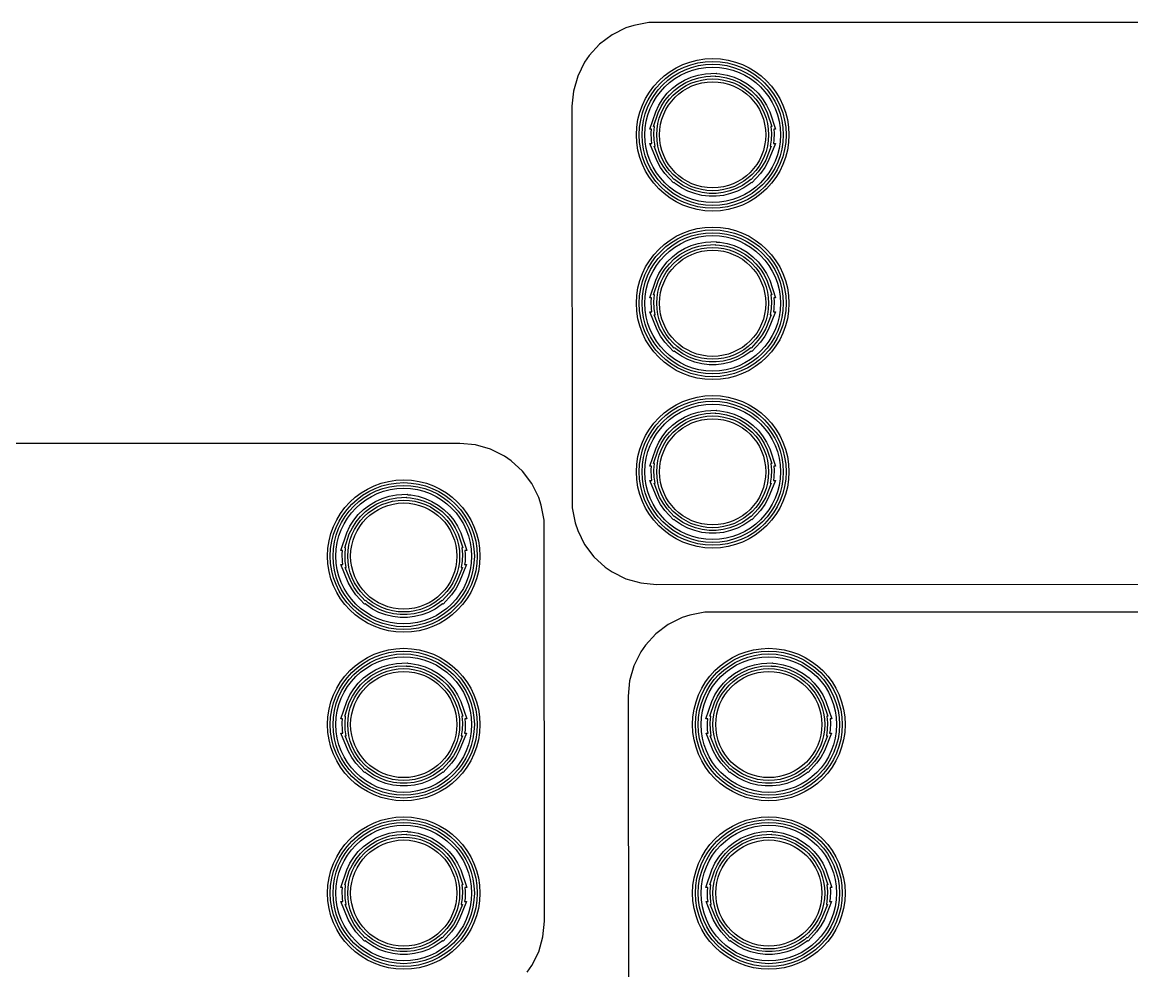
# Model space of a CAD drawing. Header units: millimetres. Extents: x -214 to 214, y -114 to 114.
# Drawn here: x 83.99 to 123.5, y 73.73 to 107.51 of the extents above; entities that cross this region are included whole.
import ezdxf

# ---------------------------------------------------------------- set-up
doc = ezdxf.new("R2010")
doc.units = ezdxf.units.MM
doc.layers.add('1', color=7, linetype='CONTINUOUS')

msp = doc.modelspace()

# ---------------------------------------------------------------- linework, layer by layer
at = {"layer": '1', "color": 0}
for p, q in [((106.295, 107.497), (105.76, 107.398)), ((166.573, 107.51), (106.295, 107.497)), ((105.486, 107.306), (104.988, 107.059)), ((105.76, 107.398), (105.486, 107.306)), ((104.545, 106.725), (104.176, 106.322)), ((104.988, 107.059), (104.545, 106.725)), ((104.176, 106.322), (104.014, 106.084)), ((104.014, 106.084), (103.766, 105.587)), ((103.766, 105.587), (103.614, 105.053)), ((103.614, 105.053), (103.563, 104.514)), ((103.563, 104.514), (103.562, 104.513)), ((103.562, 104.513), (103.575, 90.222)), ((99.573, 92.51), (39.295, 92.497)), ((100.126, 92.458), (99.573, 92.51)), ((100.66, 92.306), (100.126, 92.458)), ((101.157, 92.058), (100.66, 92.306)), ((101.395, 91.896), (101.157, 92.058)), ((101.798, 91.527), (101.395, 91.896)), ((102.132, 91.084), (101.798, 91.527)), ((102.379, 90.586), (102.132, 91.084)), ((102.471, 90.312), (102.379, 90.586)), ((102.57, 89.777), (102.471, 90.312)), ((103.575, 90.222), (103.674, 89.687)), ((102.582, 75.499), (102.57, 89.777)), ((103.674, 89.687), (103.766, 89.413)), ((103.766, 89.413), (104.013, 88.915)), ((104.013, 88.915), (104.347, 88.472)), ((104.347, 88.472), (104.75, 88.103)), ((104.75, 88.103), (104.988, 87.941)), ((104.988, 87.941), (105.485, 87.693)), ((105.485, 87.693), (106.019, 87.541)), ((106.019, 87.541), (106.571, 87.49)), ((106.571, 87.49), (166.85, 87.502)), ((107.486, 86.306), (106.988, 86.059)), ((107.76, 86.398), (107.486, 86.306)), ((108.295, 86.497), (107.76, 86.398)), ((168.573, 86.51), (108.295, 86.497)), ((106.988, 86.059), (106.545, 85.725)), ((106.545, 85.725), (106.176, 85.322)), ((106.014, 85.084), (105.766, 84.587)), ((106.176, 85.322), (106.014, 85.084)), ((105.766, 84.587), (105.614, 84.053)), ((105.614, 84.053), (105.563, 83.514)), ((105.563, 83.514), (105.562, 83.513)), ((105.562, 83.513), (105.575, 69.222)), ((102.531, 74.946), (102.582, 75.499)), ((102.379, 74.412), (102.531, 74.946)), ((102.131, 73.915), (102.379, 74.412)), ((101.969, 73.677), (102.131, 73.915))]:
    msp.add_line(p, q, dxfattribs=at)
at = {"layer": '1', "color": 1}
for p, q in [((107.572, 105.448), (107.81, 105.553)), ((107.81, 105.553), (108.059, 105.628)), ((107.844, 105.459), (108.082, 105.531)), ((108.059, 105.628), (108.314, 105.674)), ((108.082, 105.531), (108.326, 105.575)), ((108.314, 105.674), (108.696, 105.698)), ((108.326, 105.575), (108.657, 105.595)), ((108.657, 105.595), (108.667, 105.584)), ((108.667, 105.584), (108.819, 105.575)), ((108.696, 105.698), (108.713, 105.681)), ((108.713, 105.681), (108.831, 105.674)), ((108.819, 105.575), (109.063, 105.531)), ((108.831, 105.674), (109.086, 105.628)), ((109.063, 105.531), (109.301, 105.459)), ((109.086, 105.628), (109.335, 105.553)), ((109.335, 105.553), (109.573, 105.448)), ((106.956, 104.978), (107.142, 105.159)), ((107.142, 105.159), (107.348, 105.315)), ((107.207, 105.083), (107.404, 105.232)), ((107.348, 105.315), (107.572, 105.448)), ((107.404, 105.232), (107.618, 105.359)), ((107.618, 105.359), (107.844, 105.459)), ((109.301, 105.459), (109.527, 105.359)), ((109.527, 105.359), (109.741, 105.232)), ((109.573, 105.448), (109.797, 105.315)), ((109.741, 105.232), (109.938, 105.083)), ((109.797, 105.315), (110.003, 105.159)), ((110.003, 105.159), (110.189, 104.978)), ((106.655, 104.558), (106.793, 104.776)), ((106.743, 104.51), (106.874, 104.718)), ((106.793, 104.776), (106.956, 104.978)), ((106.874, 104.718), (107.03, 104.91)), ((107.03, 104.91), (107.207, 105.083)), ((109.938, 105.083), (110.115, 104.91)), ((110.115, 104.91), (110.271, 104.718)), ((110.189, 104.978), (110.352, 104.776)), ((110.271, 104.718), (110.402, 104.51)), ((110.352, 104.776), (110.49, 104.558)), ((106.33, 103.698), (106.543, 104.323)), ((106.543, 104.323), (106.655, 104.558)), ((106.635, 104.286), (106.743, 104.51)), ((110.402, 104.51), (110.51, 104.286)), ((110.49, 104.558), (110.602, 104.323)), ((110.602, 104.323), (110.815, 103.698)), ((106.47, 103.798), (106.635, 104.286)), ((110.51, 104.286), (110.675, 103.798)), ((106.395, 103.698), (106.33, 103.698)), ((106.383, 103.565), (106.395, 103.698)), ((106.391, 103.305), (106.383, 103.565)), ((106.504, 103.798), (106.47, 103.798)), ((106.483, 103.562), (106.504, 103.798)), ((106.49, 103.314), (106.483, 103.562)), ((110.675, 103.798), (110.641, 103.798)), ((110.641, 103.798), (110.662, 103.561)), ((110.662, 103.561), (110.655, 103.313)), ((110.815, 103.698), (110.75, 103.698)), ((110.75, 103.698), (110.762, 103.564)), ((110.762, 103.564), (110.754, 103.304)), ((106.595, 102.558), (106.337, 103.194)), ((106.337, 103.194), (106.407, 103.194)), ((106.407, 103.194), (106.391, 103.305)), ((106.523, 103.094), (106.49, 103.314)), ((110.808, 103.194), (110.55, 102.558)), ((110.655, 103.313), (110.622, 103.094)), ((110.754, 103.304), (110.738, 103.194)), ((110.738, 103.194), (110.808, 103.194)), ((106.685, 102.601), (106.485, 103.094)), ((106.485, 103.094), (106.523, 103.094)), ((110.66, 103.094), (110.46, 102.601)), ((110.622, 103.094), (110.66, 103.094)), ((106.72, 102.331), (106.595, 102.558)), ((106.804, 102.384), (106.685, 102.601)), ((106.87, 102.12), (106.72, 102.331)), ((106.948, 102.183), (106.804, 102.384)), ((110.339, 102.383), (110.196, 102.182)), ((110.424, 102.33), (110.274, 102.119)), ((110.46, 102.601), (110.339, 102.383)), ((110.55, 102.558), (110.424, 102.33)), ((107.173, 101.789), (106.87, 102.12)), ((107.201, 101.907), (106.948, 102.183)), ((110.196, 102.182), (109.944, 101.907)), ((110.274, 102.119), (109.972, 101.789)), ((107.198, 101.799), (107.173, 101.789)), ((107.245, 101.758), (107.198, 101.799)), ((107.218, 101.914), (107.201, 101.907)), ((107.306, 101.838), (107.218, 101.914)), ((107.458, 101.614), (107.245, 101.758)), ((107.509, 101.7), (107.306, 101.838)), ((107.691, 101.495), (107.458, 101.614)), ((107.731, 101.587), (107.509, 101.7)), ((107.961, 101.501), (107.731, 101.587)), ((109.414, 101.587), (109.184, 101.501)), ((109.636, 101.7), (109.414, 101.587)), ((109.687, 101.614), (109.454, 101.495)), ((109.839, 101.838), (109.636, 101.7)), ((109.9, 101.758), (109.687, 101.614)), ((109.927, 101.914), (109.839, 101.838)), ((109.947, 101.799), (109.9, 101.758)), ((109.944, 101.907), (109.927, 101.914)), ((109.972, 101.789), (109.947, 101.799)), ((107.932, 101.405), (107.691, 101.495)), ((108.185, 101.343), (107.932, 101.405)), ((108.203, 101.442), (107.961, 101.501)), ((108.444, 101.313), (108.185, 101.343)), ((108.449, 101.413), (108.203, 101.442)), ((108.701, 101.313), (108.444, 101.313)), ((108.696, 101.413), (108.449, 101.413)), ((108.942, 101.442), (108.696, 101.413)), ((108.96, 101.343), (108.701, 101.313)), ((109.184, 101.501), (108.942, 101.442)), ((109.213, 101.405), (108.96, 101.343)), ((109.454, 101.495), (109.213, 101.405)), ((107.81, 99.553), (108.059, 99.628)), ((108.059, 99.628), (108.314, 99.674)), ((108.082, 99.531), (108.326, 99.575)), ((108.314, 99.674), (108.696, 99.698)), ((108.326, 99.575), (108.657, 99.595)), ((108.657, 99.595), (108.667, 99.584)), ((108.667, 99.584), (108.819, 99.575)), ((108.696, 99.698), (108.713, 99.681)), ((108.713, 99.681), (108.831, 99.674)), ((108.819, 99.575), (109.063, 99.531)), ((108.831, 99.674), (109.086, 99.628)), ((109.086, 99.628), (109.335, 99.553)), ((107.142, 99.159), (107.348, 99.315)), ((107.207, 99.083), (107.404, 99.232)), ((107.348, 99.315), (107.572, 99.448)), ((107.404, 99.232), (107.618, 99.359)), ((107.572, 99.448), (107.81, 99.553)), ((107.618, 99.359), (107.844, 99.459)), ((107.844, 99.459), (108.082, 99.531)), ((109.063, 99.531), (109.301, 99.459)), ((109.301, 99.459), (109.527, 99.359)), ((109.335, 99.553), (109.573, 99.448)), ((109.527, 99.359), (109.741, 99.232)), ((109.573, 99.448), (109.797, 99.315)), ((109.741, 99.232), (109.938, 99.083)), ((109.797, 99.315), (110.003, 99.159)), ((106.655, 98.558), (106.793, 98.776)), ((106.793, 98.776), (106.956, 98.978)), ((106.874, 98.718), (107.03, 98.91)), ((106.956, 98.978), (107.142, 99.159)), ((107.03, 98.91), (107.207, 99.083)), ((109.938, 99.083), (110.115, 98.91)), ((110.003, 99.159), (110.189, 98.978)), ((110.115, 98.91), (110.271, 98.718)), ((110.189, 98.978), (110.352, 98.776)), ((110.352, 98.776), (110.49, 98.558)), ((106.543, 98.323), (106.655, 98.558)), ((106.635, 98.286), (106.743, 98.51)), ((106.743, 98.51), (106.874, 98.718)), ((110.271, 98.718), (110.402, 98.51)), ((110.402, 98.51), (110.51, 98.286)), ((110.49, 98.558), (110.602, 98.323)), ((106.33, 97.698), (106.543, 98.323)), ((106.47, 97.798), (106.635, 98.286)), ((110.51, 98.286), (110.675, 97.798)), ((110.602, 98.323), (110.815, 97.698)), ((106.395, 97.698), (106.33, 97.698)), ((106.383, 97.565), (106.395, 97.698)), ((106.504, 97.798), (106.47, 97.798)), ((106.483, 97.562), (106.504, 97.798)), ((110.675, 97.798), (110.641, 97.798)), ((110.641, 97.798), (110.662, 97.561)), ((110.815, 97.698), (110.75, 97.698)), ((110.75, 97.698), (110.762, 97.564)), ((106.595, 96.558), (106.337, 97.194)), ((106.337, 97.194), (106.407, 97.194)), ((106.391, 97.305), (106.383, 97.565)), ((106.407, 97.194), (106.391, 97.305)), ((106.49, 97.314), (106.483, 97.562)), ((106.523, 97.094), (106.49, 97.314)), ((110.808, 97.194), (110.55, 96.558)), ((110.655, 97.313), (110.622, 97.094)), ((110.662, 97.561), (110.655, 97.313)), ((110.754, 97.304), (110.738, 97.194)), ((110.738, 97.194), (110.808, 97.194)), ((110.762, 97.564), (110.754, 97.304)), ((106.685, 96.601), (106.485, 97.094)), ((106.485, 97.094), (106.523, 97.094)), ((110.66, 97.094), (110.46, 96.601)), ((110.622, 97.094), (110.66, 97.094)), ((106.72, 96.331), (106.595, 96.558)), ((106.804, 96.384), (106.685, 96.601)), ((110.46, 96.601), (110.339, 96.383)), ((110.55, 96.558), (110.424, 96.33)), ((106.87, 96.12), (106.72, 96.331)), ((106.948, 96.183), (106.804, 96.384)), ((107.173, 95.789), (106.87, 96.12)), ((107.201, 95.907), (106.948, 96.183)), ((110.196, 96.182), (109.944, 95.907)), ((110.274, 96.119), (109.972, 95.789)), ((110.339, 96.383), (110.196, 96.182)), ((110.424, 96.33), (110.274, 96.119)), ((107.198, 95.799), (107.173, 95.789)), ((107.245, 95.758), (107.198, 95.799)), ((107.218, 95.914), (107.201, 95.907)), ((107.306, 95.838), (107.218, 95.914)), ((107.458, 95.614), (107.245, 95.758)), ((107.509, 95.7), (107.306, 95.838)), ((107.691, 95.495), (107.458, 95.614)), ((107.731, 95.587), (107.509, 95.7)), ((109.636, 95.7), (109.414, 95.587)), ((109.687, 95.614), (109.454, 95.495)), ((109.839, 95.838), (109.636, 95.7)), ((109.9, 95.758), (109.687, 95.614)), ((109.927, 95.914), (109.839, 95.838)), ((109.947, 95.799), (109.9, 95.758)), ((109.944, 95.907), (109.927, 95.914)), ((109.972, 95.789), (109.947, 95.799)), ((107.932, 95.405), (107.691, 95.495)), ((107.961, 95.501), (107.731, 95.587)), ((108.185, 95.343), (107.932, 95.405)), ((108.203, 95.442), (107.961, 95.501)), ((108.444, 95.313), (108.185, 95.343)), ((108.449, 95.413), (108.203, 95.442)), ((108.701, 95.313), (108.444, 95.313)), ((108.696, 95.413), (108.449, 95.413)), ((108.942, 95.442), (108.696, 95.413)), ((108.96, 95.343), (108.701, 95.313)), ((109.184, 95.501), (108.942, 95.442)), ((109.213, 95.405), (108.96, 95.343)), ((109.414, 95.587), (109.184, 95.501)), ((109.454, 95.495), (109.213, 95.405)), ((108.059, 93.628), (108.314, 93.674)), ((108.314, 93.674), (108.696, 93.698)), ((108.696, 93.698), (108.713, 93.681)), ((108.713, 93.681), (108.831, 93.674)), ((108.831, 93.674), (109.086, 93.628)), ((107.142, 93.159), (107.348, 93.315)), ((107.348, 93.315), (107.572, 93.448)), ((107.404, 93.232), (107.618, 93.359)), ((107.572, 93.448), (107.81, 93.553)), ((107.618, 93.359), (107.844, 93.459)), ((107.81, 93.553), (108.059, 93.628)), ((107.844, 93.459), (108.082, 93.531)), ((108.082, 93.531), (108.326, 93.575)), ((108.326, 93.575), (108.657, 93.595)), ((108.657, 93.595), (108.667, 93.584)), ((108.667, 93.584), (108.819, 93.575)), ((108.819, 93.575), (109.063, 93.531)), ((109.063, 93.531), (109.301, 93.459)), ((109.086, 93.628), (109.335, 93.553)), ((109.301, 93.459), (109.527, 93.359)), ((109.335, 93.553), (109.573, 93.448)), ((109.527, 93.359), (109.741, 93.232)), ((109.573, 93.448), (109.797, 93.315)), ((109.797, 93.315), (110.003, 93.159)), ((106.793, 92.776), (106.956, 92.978)), ((106.874, 92.718), (107.03, 92.91)), ((106.956, 92.978), (107.142, 93.159)), ((107.03, 92.91), (107.207, 93.083)), ((107.207, 93.083), (107.404, 93.232)), ((109.741, 93.232), (109.938, 93.083)), ((109.938, 93.083), (110.115, 92.91)), ((110.003, 93.159), (110.189, 92.978)), ((110.115, 92.91), (110.271, 92.718)), ((110.189, 92.978), (110.352, 92.776)), ((106.543, 92.323), (106.655, 92.558)), ((106.635, 92.286), (106.743, 92.51)), ((106.655, 92.558), (106.793, 92.776)), ((106.743, 92.51), (106.874, 92.718)), ((110.271, 92.718), (110.402, 92.51)), ((110.352, 92.776), (110.49, 92.558)), ((110.402, 92.51), (110.51, 92.286)), ((110.49, 92.558), (110.602, 92.323)), ((106.33, 91.698), (106.543, 92.323)), ((106.47, 91.798), (106.635, 92.286)), ((110.51, 92.286), (110.675, 91.798)), ((110.602, 92.323), (110.815, 91.698)), ((106.395, 91.698), (106.33, 91.698)), ((106.383, 91.565), (106.395, 91.698)), ((106.504, 91.798), (106.47, 91.798)), ((106.483, 91.562), (106.504, 91.798)), ((110.675, 91.798), (110.641, 91.798)), ((110.641, 91.798), (110.662, 91.561)), ((110.815, 91.698), (110.75, 91.698)), ((110.75, 91.698), (110.762, 91.564)), ((106.391, 91.305), (106.383, 91.565)), ((106.407, 91.194), (106.391, 91.305)), ((106.49, 91.314), (106.483, 91.562)), ((106.523, 91.094), (106.49, 91.314)), ((110.655, 91.313), (110.622, 91.094)), ((110.662, 91.561), (110.655, 91.313)), ((110.754, 91.304), (110.738, 91.194)), ((110.762, 91.564), (110.754, 91.304)), ((106.595, 90.558), (106.337, 91.194)), ((106.337, 91.194), (106.407, 91.194)), ((106.685, 90.601), (106.485, 91.094)), ((106.485, 91.094), (106.523, 91.094)), ((110.66, 91.094), (110.46, 90.601)), ((110.808, 91.194), (110.55, 90.558)), ((110.622, 91.094), (110.66, 91.094)), ((110.738, 91.194), (110.808, 91.194)), ((96.572, 90.448), (96.81, 90.553)), ((96.81, 90.553), (97.059, 90.628)), ((96.844, 90.459), (97.082, 90.531)), ((97.059, 90.628), (97.314, 90.674)), ((97.082, 90.531), (97.326, 90.575)), ((97.314, 90.674), (97.696, 90.698)), ((97.326, 90.575), (97.657, 90.595)), ((97.657, 90.595), (97.667, 90.584)), ((97.667, 90.584), (97.819, 90.575)), ((97.696, 90.698), (97.713, 90.681)), ((97.713, 90.681), (97.831, 90.674)), ((97.819, 90.575), (98.063, 90.531)), ((97.831, 90.674), (98.086, 90.628)), ((98.063, 90.531), (98.301, 90.459)), ((98.086, 90.628), (98.335, 90.553)), ((98.335, 90.553), (98.573, 90.448)), ((106.72, 90.331), (106.595, 90.558)), ((106.804, 90.384), (106.685, 90.601)), ((110.46, 90.601), (110.339, 90.383)), ((110.55, 90.558), (110.424, 90.33)), ((95.956, 89.978), (96.142, 90.159)), ((96.03, 89.91), (96.207, 90.083)), ((96.142, 90.159), (96.348, 90.315)), ((96.207, 90.083), (96.404, 90.232)), ((96.348, 90.315), (96.572, 90.448)), ((96.404, 90.232), (96.618, 90.359)), ((96.618, 90.359), (96.844, 90.459)), ((98.301, 90.459), (98.527, 90.359)), ((98.527, 90.359), (98.741, 90.232)), ((98.573, 90.448), (98.797, 90.315)), ((98.741, 90.232), (98.938, 90.083)), ((98.797, 90.315), (99.003, 90.159)), ((98.938, 90.083), (99.115, 89.91)), ((99.003, 90.159), (99.189, 89.978)), ((106.87, 90.12), (106.72, 90.331)), ((106.948, 90.183), (106.804, 90.384)), ((107.173, 89.789), (106.87, 90.12)), ((107.201, 89.907), (106.948, 90.183)), ((110.196, 90.182), (109.944, 89.907)), ((110.274, 90.119), (109.972, 89.789)), ((110.339, 90.383), (110.196, 90.182)), ((110.424, 90.33), (110.274, 90.119)), ((95.655, 89.558), (95.793, 89.776)), ((95.743, 89.51), (95.874, 89.718)), ((95.793, 89.776), (95.956, 89.978)), ((95.874, 89.718), (96.03, 89.91)), ((99.115, 89.91), (99.271, 89.718)), ((99.189, 89.978), (99.352, 89.776)), ((99.271, 89.718), (99.402, 89.51)), ((99.352, 89.776), (99.49, 89.558)), ((107.198, 89.799), (107.173, 89.789)), ((107.245, 89.758), (107.198, 89.799)), ((107.218, 89.914), (107.201, 89.907)), ((107.306, 89.838), (107.218, 89.914)), ((107.458, 89.614), (107.245, 89.758)), ((107.509, 89.7), (107.306, 89.838)), ((107.731, 89.587), (107.509, 89.7)), ((109.636, 89.7), (109.414, 89.587)), ((109.839, 89.838), (109.636, 89.7)), ((109.9, 89.758), (109.687, 89.614)), ((109.927, 89.914), (109.839, 89.838)), ((109.947, 89.799), (109.9, 89.758)), ((109.944, 89.907), (109.927, 89.914)), ((109.972, 89.789), (109.947, 89.799)), ((95.33, 88.698), (95.543, 89.323)), ((95.543, 89.323), (95.655, 89.558)), ((95.635, 89.286), (95.743, 89.51)), ((99.402, 89.51), (99.51, 89.286)), ((99.49, 89.558), (99.602, 89.323)), ((99.602, 89.323), (99.815, 88.698)), ((107.691, 89.495), (107.458, 89.614)), ((107.932, 89.405), (107.691, 89.495)), ((107.961, 89.501), (107.731, 89.587)), ((108.185, 89.343), (107.932, 89.405)), ((108.203, 89.442), (107.961, 89.501)), ((108.444, 89.313), (108.185, 89.343)), ((108.449, 89.413), (108.203, 89.442)), ((108.701, 89.313), (108.444, 89.313)), ((108.696, 89.413), (108.449, 89.413)), ((108.942, 89.442), (108.696, 89.413)), ((108.96, 89.343), (108.701, 89.313)), ((109.184, 89.501), (108.942, 89.442)), ((109.213, 89.405), (108.96, 89.343)), ((109.414, 89.587), (109.184, 89.501)), ((109.454, 89.495), (109.213, 89.405)), ((109.687, 89.614), (109.454, 89.495)), ((95.47, 88.798), (95.635, 89.286)), ((99.51, 89.286), (99.675, 88.798)), ((95.395, 88.698), (95.33, 88.698)), ((95.383, 88.565), (95.395, 88.698)), ((95.391, 88.305), (95.383, 88.565)), ((95.504, 88.798), (95.47, 88.798)), ((95.483, 88.562), (95.504, 88.798)), ((95.49, 88.314), (95.483, 88.562)), ((99.675, 88.798), (99.641, 88.798)), ((99.641, 88.798), (99.662, 88.561)), ((99.662, 88.561), (99.655, 88.313)), ((99.815, 88.698), (99.75, 88.698)), ((99.75, 88.698), (99.762, 88.564)), ((99.762, 88.564), (99.754, 88.304)), ((95.595, 87.558), (95.337, 88.194)), ((95.337, 88.194), (95.407, 88.194)), ((95.407, 88.194), (95.391, 88.305)), ((95.523, 88.094), (95.49, 88.314)), ((99.808, 88.194), (99.55, 87.558)), ((99.655, 88.313), (99.622, 88.094)), ((99.754, 88.304), (99.738, 88.194)), ((99.738, 88.194), (99.808, 88.194)), ((95.685, 87.601), (95.485, 88.094)), ((95.485, 88.094), (95.523, 88.094)), ((99.66, 88.094), (99.46, 87.601)), ((99.622, 88.094), (99.66, 88.094)), ((95.72, 87.331), (95.595, 87.558)), ((95.804, 87.384), (95.685, 87.601)), ((95.87, 87.12), (95.72, 87.331)), ((95.948, 87.183), (95.804, 87.384)), ((99.339, 87.383), (99.196, 87.182)), ((99.424, 87.33), (99.274, 87.119)), ((99.46, 87.601), (99.339, 87.383)), ((99.55, 87.558), (99.424, 87.33)), ((96.173, 86.789), (95.87, 87.12)), ((96.201, 86.907), (95.948, 87.183)), ((99.196, 87.182), (98.944, 86.907)), ((99.274, 87.119), (98.972, 86.789)), ((96.198, 86.799), (96.173, 86.789)), ((96.245, 86.758), (96.198, 86.799)), ((96.218, 86.914), (96.201, 86.907)), ((96.306, 86.838), (96.218, 86.914)), ((96.458, 86.614), (96.245, 86.758)), ((96.509, 86.7), (96.306, 86.838)), ((96.691, 86.495), (96.458, 86.614)), ((96.731, 86.587), (96.509, 86.7)), ((96.961, 86.501), (96.731, 86.587)), ((98.414, 86.587), (98.184, 86.501)), ((98.636, 86.7), (98.414, 86.587)), ((98.687, 86.614), (98.454, 86.495)), ((98.839, 86.838), (98.636, 86.7)), ((98.9, 86.758), (98.687, 86.614)), ((98.927, 86.914), (98.839, 86.838)), ((98.947, 86.799), (98.9, 86.758)), ((98.944, 86.907), (98.927, 86.914)), ((98.972, 86.789), (98.947, 86.799)), ((96.932, 86.405), (96.691, 86.495)), ((97.185, 86.343), (96.932, 86.405)), ((97.203, 86.442), (96.961, 86.501)), ((97.444, 86.313), (97.185, 86.343)), ((97.449, 86.413), (97.203, 86.442)), ((97.701, 86.313), (97.444, 86.313)), ((97.696, 86.413), (97.449, 86.413)), ((97.942, 86.442), (97.696, 86.413)), ((97.96, 86.343), (97.701, 86.313)), ((98.184, 86.501), (97.942, 86.442)), ((98.213, 86.405), (97.96, 86.343)), ((98.454, 86.495), (98.213, 86.405)), ((96.572, 84.448), (96.81, 84.553)), ((96.81, 84.553), (97.059, 84.628)), ((97.059, 84.628), (97.314, 84.674)), ((97.082, 84.531), (97.326, 84.575)), ((97.314, 84.674), (97.696, 84.698)), ((97.326, 84.575), (97.657, 84.595)), ((97.657, 84.595), (97.667, 84.584)), ((97.667, 84.584), (97.819, 84.575)), ((97.696, 84.698), (97.713, 84.681)), ((97.713, 84.681), (97.831, 84.674)), ((97.819, 84.575), (98.063, 84.531)), ((97.831, 84.674), (98.086, 84.628)), ((98.086, 84.628), (98.335, 84.553)), ((98.335, 84.553), (98.573, 84.448)), ((109.572, 84.448), (109.81, 84.553)), ((109.81, 84.553), (110.059, 84.628)), ((110.059, 84.628), (110.314, 84.674)), ((110.082, 84.531), (110.326, 84.575)), ((110.314, 84.674), (110.696, 84.698)), ((110.326, 84.575), (110.657, 84.595)), ((110.657, 84.595), (110.667, 84.584)), ((110.667, 84.584), (110.819, 84.575)), ((110.696, 84.698), (110.713, 84.681)), ((110.713, 84.681), (110.831, 84.674)), ((110.819, 84.575), (111.063, 84.531)), ((110.831, 84.674), (111.086, 84.628)), ((111.086, 84.628), (111.335, 84.553)), ((111.335, 84.553), (111.573, 84.448)), ((95.956, 83.978), (96.142, 84.159)), ((96.142, 84.159), (96.348, 84.315)), ((96.207, 84.083), (96.404, 84.232)), ((96.348, 84.315), (96.572, 84.448)), ((96.404, 84.232), (96.618, 84.359)), ((96.618, 84.359), (96.844, 84.459)), ((96.844, 84.459), (97.082, 84.531)), ((98.063, 84.531), (98.301, 84.459)), ((98.301, 84.459), (98.527, 84.359)), ((98.527, 84.359), (98.741, 84.232)), ((98.573, 84.448), (98.797, 84.315)), ((98.741, 84.232), (98.938, 84.083)), ((98.797, 84.315), (99.003, 84.159)), ((99.003, 84.159), (99.189, 83.978)), ((108.956, 83.978), (109.142, 84.159)), ((109.142, 84.159), (109.348, 84.315)), ((109.207, 84.083), (109.404, 84.232)), ((109.348, 84.315), (109.572, 84.448)), ((109.404, 84.232), (109.618, 84.359)), ((109.618, 84.359), (109.844, 84.459)), ((109.844, 84.459), (110.082, 84.531)), ((111.063, 84.531), (111.301, 84.459)), ((111.301, 84.459), (111.527, 84.359)), ((111.527, 84.359), (111.741, 84.232)), ((111.573, 84.448), (111.797, 84.315)), ((111.741, 84.232), (111.938, 84.083)), ((111.797, 84.315), (112.003, 84.159)), ((112.003, 84.159), (112.189, 83.978)), ((95.655, 83.558), (95.793, 83.776)), ((95.793, 83.776), (95.956, 83.978)), ((95.874, 83.718), (96.03, 83.91)), ((96.03, 83.91), (96.207, 84.083)), ((98.938, 84.083), (99.115, 83.91)), ((99.115, 83.91), (99.271, 83.718)), ((99.189, 83.978), (99.352, 83.776)), ((99.352, 83.776), (99.49, 83.558)), ((108.655, 83.558), (108.793, 83.776)), ((108.793, 83.776), (108.956, 83.978)), ((108.874, 83.718), (109.03, 83.91)), ((109.03, 83.91), (109.207, 84.083)), ((111.938, 84.083), (112.115, 83.91)), ((112.115, 83.91), (112.271, 83.718)), ((112.189, 83.978), (112.352, 83.776)), ((112.352, 83.776), (112.49, 83.558)), ((95.543, 83.323), (95.655, 83.558)), ((95.635, 83.286), (95.743, 83.51)), ((95.743, 83.51), (95.874, 83.718)), ((99.271, 83.718), (99.402, 83.51)), ((99.402, 83.51), (99.51, 83.286)), ((99.49, 83.558), (99.602, 83.323)), ((108.543, 83.323), (108.655, 83.558)), ((108.635, 83.286), (108.743, 83.51)), ((108.743, 83.51), (108.874, 83.718)), ((112.271, 83.718), (112.402, 83.51)), ((112.402, 83.51), (112.51, 83.286)), ((112.49, 83.558), (112.602, 83.323)), ((95.33, 82.698), (95.543, 83.323)), ((95.47, 82.798), (95.635, 83.286)), ((99.51, 83.286), (99.675, 82.798)), ((99.602, 83.323), (99.815, 82.698)), ((108.33, 82.698), (108.543, 83.323)), ((108.47, 82.798), (108.635, 83.286)), ((112.51, 83.286), (112.675, 82.798)), ((112.602, 83.323), (112.815, 82.698)), ((95.395, 82.698), (95.33, 82.698)), ((95.383, 82.565), (95.395, 82.698)), ((95.504, 82.798), (95.47, 82.798)), ((95.483, 82.562), (95.504, 82.798)), ((99.675, 82.798), (99.641, 82.798)), ((99.641, 82.798), (99.662, 82.561)), ((99.815, 82.698), (99.75, 82.698)), ((99.75, 82.698), (99.762, 82.564)), ((108.395, 82.698), (108.33, 82.698)), ((108.383, 82.565), (108.395, 82.698)), ((108.504, 82.798), (108.47, 82.798)), ((108.483, 82.562), (108.504, 82.798)), ((112.675, 82.798), (112.641, 82.798)), ((112.641, 82.798), (112.662, 82.561)), ((112.815, 82.698), (112.75, 82.698)), ((112.75, 82.698), (112.762, 82.564)), ((95.595, 81.558), (95.337, 82.194)), ((95.337, 82.194), (95.407, 82.194)), ((95.391, 82.305), (95.383, 82.565)), ((95.407, 82.194), (95.391, 82.305)), ((95.49, 82.314), (95.483, 82.562)), ((95.523, 82.094), (95.49, 82.314)), ((99.808, 82.194), (99.55, 81.558)), ((99.655, 82.313), (99.622, 82.094)), ((99.662, 82.561), (99.655, 82.313)), ((99.754, 82.304), (99.738, 82.194)), ((99.738, 82.194), (99.808, 82.194)), ((99.762, 82.564), (99.754, 82.304)), ((108.595, 81.558), (108.337, 82.194)), ((108.337, 82.194), (108.407, 82.194)), ((108.391, 82.305), (108.383, 82.565)), ((108.407, 82.194), (108.391, 82.305)), ((108.49, 82.314), (108.483, 82.562)), ((108.523, 82.094), (108.49, 82.314)), ((112.808, 82.194), (112.55, 81.558)), ((112.655, 82.313), (112.622, 82.094)), ((112.662, 82.561), (112.655, 82.313)), ((112.754, 82.304), (112.738, 82.194)), ((112.738, 82.194), (112.808, 82.194)), ((112.762, 82.564), (112.754, 82.304)), ((95.685, 81.601), (95.485, 82.094)), ((95.485, 82.094), (95.523, 82.094)), ((99.66, 82.094), (99.46, 81.601)), ((99.622, 82.094), (99.66, 82.094)), ((108.685, 81.601), (108.485, 82.094)), ((108.485, 82.094), (108.523, 82.094)), ((112.66, 82.094), (112.46, 81.601)), ((112.622, 82.094), (112.66, 82.094)), ((95.72, 81.331), (95.595, 81.558)), ((95.804, 81.384), (95.685, 81.601)), ((99.46, 81.601), (99.339, 81.383)), ((99.55, 81.558), (99.424, 81.33)), ((108.72, 81.331), (108.595, 81.558)), ((108.804, 81.384), (108.685, 81.601)), ((112.46, 81.601), (112.339, 81.383)), ((112.55, 81.558), (112.424, 81.33)), ((95.87, 81.12), (95.72, 81.331)), ((95.948, 81.183), (95.804, 81.384)), ((96.173, 80.789), (95.87, 81.12)), ((96.201, 80.907), (95.948, 81.183)), ((99.196, 81.182), (98.944, 80.907)), ((99.274, 81.119), (98.972, 80.789)), ((99.339, 81.383), (99.196, 81.182)), ((99.424, 81.33), (99.274, 81.119)), ((108.87, 81.12), (108.72, 81.331)), ((108.948, 81.183), (108.804, 81.384)), ((109.173, 80.789), (108.87, 81.12)), ((109.201, 80.907), (108.948, 81.183)), ((112.196, 81.182), (111.944, 80.907)), ((112.274, 81.119), (111.972, 80.789)), ((112.339, 81.383), (112.196, 81.182)), ((112.424, 81.33), (112.274, 81.119)), ((96.198, 80.799), (96.173, 80.789)), ((96.245, 80.758), (96.198, 80.799)), ((96.218, 80.914), (96.201, 80.907)), ((96.306, 80.838), (96.218, 80.914)), ((96.458, 80.614), (96.245, 80.758)), ((96.509, 80.7), (96.306, 80.838)), ((96.691, 80.495), (96.458, 80.614)), ((96.731, 80.587), (96.509, 80.7)), ((98.636, 80.7), (98.414, 80.587)), ((98.687, 80.614), (98.454, 80.495)), ((98.839, 80.838), (98.636, 80.7)), ((98.9, 80.758), (98.687, 80.614)), ((98.927, 80.914), (98.839, 80.838)), ((98.947, 80.799), (98.9, 80.758)), ((98.944, 80.907), (98.927, 80.914)), ((98.972, 80.789), (98.947, 80.799)), ((109.198, 80.799), (109.173, 80.789)), ((109.245, 80.758), (109.198, 80.799)), ((109.218, 80.914), (109.201, 80.907)), ((109.306, 80.838), (109.218, 80.914)), ((109.458, 80.614), (109.245, 80.758)), ((109.509, 80.7), (109.306, 80.838)), ((109.691, 80.495), (109.458, 80.614)), ((109.731, 80.587), (109.509, 80.7)), ((111.636, 80.7), (111.414, 80.587)), ((111.687, 80.614), (111.454, 80.495)), ((111.839, 80.838), (111.636, 80.7)), ((111.9, 80.758), (111.687, 80.614)), ((111.927, 80.914), (111.839, 80.838)), ((111.947, 80.799), (111.9, 80.758)), ((111.944, 80.907), (111.927, 80.914)), ((111.972, 80.789), (111.947, 80.799)), ((96.932, 80.405), (96.691, 80.495)), ((96.961, 80.501), (96.731, 80.587)), ((97.185, 80.343), (96.932, 80.405)), ((97.203, 80.442), (96.961, 80.501)), ((97.444, 80.313), (97.185, 80.343)), ((97.449, 80.413), (97.203, 80.442)), ((97.701, 80.313), (97.444, 80.313)), ((97.696, 80.413), (97.449, 80.413)), ((97.942, 80.442), (97.696, 80.413)), ((97.96, 80.343), (97.701, 80.313)), ((98.184, 80.501), (97.942, 80.442)), ((98.213, 80.405), (97.96, 80.343)), ((98.414, 80.587), (98.184, 80.501)), ((98.454, 80.495), (98.213, 80.405)), ((109.932, 80.405), (109.691, 80.495)), ((109.961, 80.501), (109.731, 80.587)), ((110.185, 80.343), (109.932, 80.405)), ((110.203, 80.442), (109.961, 80.501)), ((110.444, 80.313), (110.185, 80.343)), ((110.449, 80.413), (110.203, 80.442)), ((110.701, 80.313), (110.444, 80.313)), ((110.696, 80.413), (110.449, 80.413)), ((110.942, 80.442), (110.696, 80.413)), ((110.96, 80.343), (110.701, 80.313)), ((111.184, 80.501), (110.942, 80.442)), ((111.213, 80.405), (110.96, 80.343)), ((111.414, 80.587), (111.184, 80.501)), ((111.454, 80.495), (111.213, 80.405)), ((96.81, 78.553), (97.059, 78.628)), ((97.059, 78.628), (97.314, 78.674)), ((97.314, 78.674), (97.696, 78.698)), ((97.696, 78.698), (97.713, 78.681)), ((97.713, 78.681), (97.831, 78.674)), ((97.831, 78.674), (98.086, 78.628)), ((98.086, 78.628), (98.335, 78.553)), ((109.81, 78.553), (110.059, 78.628)), ((110.059, 78.628), (110.314, 78.674)), ((110.314, 78.674), (110.696, 78.698)), ((110.696, 78.698), (110.713, 78.681)), ((110.713, 78.681), (110.831, 78.674)), ((110.831, 78.674), (111.086, 78.628)), ((111.086, 78.628), (111.335, 78.553)), ((96.142, 78.159), (96.348, 78.315)), ((96.207, 78.083), (96.404, 78.232)), ((96.348, 78.315), (96.572, 78.448)), ((96.404, 78.232), (96.618, 78.359)), ((96.572, 78.448), (96.81, 78.553)), ((96.618, 78.359), (96.844, 78.459)), ((96.844, 78.459), (97.082, 78.531)), ((97.082, 78.531), (97.326, 78.575)), ((97.326, 78.575), (97.657, 78.595)), ((97.657, 78.595), (97.667, 78.584)), ((97.667, 78.584), (97.819, 78.575)), ((97.819, 78.575), (98.063, 78.531)), ((98.063, 78.531), (98.301, 78.459)), ((98.301, 78.459), (98.527, 78.359)), ((98.335, 78.553), (98.573, 78.448)), ((98.527, 78.359), (98.741, 78.232)), ((98.573, 78.448), (98.797, 78.315)), ((98.741, 78.232), (98.938, 78.083)), ((98.797, 78.315), (99.003, 78.159)), ((109.142, 78.159), (109.348, 78.315)), ((109.207, 78.083), (109.404, 78.232)), ((109.348, 78.315), (109.572, 78.448)), ((109.404, 78.232), (109.618, 78.359)), ((109.572, 78.448), (109.81, 78.553)), ((109.618, 78.359), (109.844, 78.459)), ((109.844, 78.459), (110.082, 78.531)), ((110.082, 78.531), (110.326, 78.575)), ((110.326, 78.575), (110.657, 78.595)), ((110.657, 78.595), (110.667, 78.584)), ((110.667, 78.584), (110.819, 78.575)), ((110.819, 78.575), (111.063, 78.531)), ((111.063, 78.531), (111.301, 78.459)), ((111.301, 78.459), (111.527, 78.359)), ((111.335, 78.553), (111.573, 78.448)), ((111.527, 78.359), (111.741, 78.232)), ((111.573, 78.448), (111.797, 78.315)), ((111.741, 78.232), (111.938, 78.083)), ((111.797, 78.315), (112.003, 78.159)), ((95.793, 77.776), (95.956, 77.978)), ((95.874, 77.718), (96.03, 77.91)), ((95.956, 77.978), (96.142, 78.159)), ((96.03, 77.91), (96.207, 78.083)), ((98.938, 78.083), (99.115, 77.91)), ((99.003, 78.159), (99.189, 77.978)), ((99.115, 77.91), (99.271, 77.718)), ((99.189, 77.978), (99.352, 77.776)), ((108.793, 77.776), (108.956, 77.978)), ((108.874, 77.718), (109.03, 77.91)), ((108.956, 77.978), (109.142, 78.159)), ((109.03, 77.91), (109.207, 78.083)), ((111.938, 78.083), (112.115, 77.91)), ((112.003, 78.159), (112.189, 77.978)), ((112.115, 77.91), (112.271, 77.718)), ((112.189, 77.978), (112.352, 77.776)), ((95.543, 77.323), (95.655, 77.558)), ((95.635, 77.286), (95.743, 77.51)), ((95.655, 77.558), (95.793, 77.776)), ((95.743, 77.51), (95.874, 77.718)), ((99.271, 77.718), (99.402, 77.51)), ((99.352, 77.776), (99.49, 77.558)), ((99.402, 77.51), (99.51, 77.286)), ((99.49, 77.558), (99.602, 77.323)), ((108.543, 77.323), (108.655, 77.558)), ((108.635, 77.286), (108.743, 77.51)), ((108.655, 77.558), (108.793, 77.776)), ((108.743, 77.51), (108.874, 77.718)), ((112.271, 77.718), (112.402, 77.51)), ((112.352, 77.776), (112.49, 77.558)), ((112.402, 77.51), (112.51, 77.286)), ((112.49, 77.558), (112.602, 77.323)), ((95.33, 76.698), (95.543, 77.323)), ((95.47, 76.798), (95.635, 77.286)), ((99.51, 77.286), (99.675, 76.798)), ((99.602, 77.323), (99.815, 76.698)), ((108.33, 76.698), (108.543, 77.323)), ((108.47, 76.798), (108.635, 77.286)), ((112.51, 77.286), (112.675, 76.798)), ((112.602, 77.323), (112.815, 76.698)), ((95.395, 76.698), (95.33, 76.698)), ((95.383, 76.565), (95.395, 76.698)), ((95.504, 76.798), (95.47, 76.798)), ((95.483, 76.562), (95.504, 76.798)), ((99.675, 76.798), (99.641, 76.798)), ((99.641, 76.798), (99.662, 76.561)), ((99.815, 76.698), (99.75, 76.698)), ((99.75, 76.698), (99.762, 76.564)), ((108.395, 76.698), (108.33, 76.698)), ((108.383, 76.565), (108.395, 76.698)), ((108.504, 76.798), (108.47, 76.798)), ((108.483, 76.562), (108.504, 76.798)), ((112.675, 76.798), (112.641, 76.798)), ((112.641, 76.798), (112.662, 76.561)), ((112.815, 76.698), (112.75, 76.698)), ((112.75, 76.698), (112.762, 76.564)), ((95.391, 76.305), (95.383, 76.565)), ((95.407, 76.194), (95.391, 76.305)), ((95.49, 76.314), (95.483, 76.562)), ((95.523, 76.094), (95.49, 76.314)), ((99.655, 76.313), (99.622, 76.094)), ((99.662, 76.561), (99.655, 76.313)), ((99.754, 76.304), (99.738, 76.194)), ((99.762, 76.564), (99.754, 76.304)), ((108.391, 76.305), (108.383, 76.565)), ((108.407, 76.194), (108.391, 76.305)), ((108.49, 76.314), (108.483, 76.562)), ((108.523, 76.094), (108.49, 76.314)), ((112.655, 76.313), (112.622, 76.094)), ((112.662, 76.561), (112.655, 76.313)), ((112.754, 76.304), (112.738, 76.194)), ((112.762, 76.564), (112.754, 76.304)), ((95.595, 75.558), (95.337, 76.194)), ((95.337, 76.194), (95.407, 76.194)), ((95.685, 75.601), (95.485, 76.094)), ((95.485, 76.094), (95.523, 76.094)), ((99.66, 76.094), (99.46, 75.601)), ((99.808, 76.194), (99.55, 75.558)), ((99.622, 76.094), (99.66, 76.094)), ((99.738, 76.194), (99.808, 76.194)), ((108.595, 75.558), (108.337, 76.194)), ((108.337, 76.194), (108.407, 76.194)), ((108.685, 75.601), (108.485, 76.094)), ((108.485, 76.094), (108.523, 76.094)), ((112.66, 76.094), (112.46, 75.601)), ((112.808, 76.194), (112.55, 75.558)), ((112.622, 76.094), (112.66, 76.094)), ((112.738, 76.194), (112.808, 76.194)), ((95.72, 75.331), (95.595, 75.558)), ((95.804, 75.384), (95.685, 75.601)), ((99.46, 75.601), (99.339, 75.383)), ((99.55, 75.558), (99.424, 75.33)), ((108.72, 75.331), (108.595, 75.558)), ((108.804, 75.384), (108.685, 75.601)), ((112.46, 75.601), (112.339, 75.383)), ((112.55, 75.558), (112.424, 75.33)), ((95.87, 75.12), (95.72, 75.331)), ((95.948, 75.183), (95.804, 75.384)), ((96.173, 74.789), (95.87, 75.12)), ((96.201, 74.907), (95.948, 75.183)), ((99.196, 75.182), (98.944, 74.907)), ((99.274, 75.119), (98.972, 74.789)), ((99.339, 75.383), (99.196, 75.182)), ((99.424, 75.33), (99.274, 75.119)), ((108.87, 75.12), (108.72, 75.331)), ((108.948, 75.183), (108.804, 75.384)), ((109.173, 74.789), (108.87, 75.12)), ((109.201, 74.907), (108.948, 75.183)), ((112.196, 75.182), (111.944, 74.907)), ((112.274, 75.119), (111.972, 74.789)), ((112.339, 75.383), (112.196, 75.182)), ((112.424, 75.33), (112.274, 75.119)), ((96.198, 74.799), (96.173, 74.789)), ((96.245, 74.758), (96.198, 74.799)), ((96.218, 74.914), (96.201, 74.907)), ((96.306, 74.838), (96.218, 74.914)), ((96.458, 74.614), (96.245, 74.758)), ((96.509, 74.7), (96.306, 74.838)), ((96.731, 74.587), (96.509, 74.7)), ((98.636, 74.7), (98.414, 74.587)), ((98.839, 74.838), (98.636, 74.7)), ((98.9, 74.758), (98.687, 74.614)), ((98.927, 74.914), (98.839, 74.838)), ((98.947, 74.799), (98.9, 74.758)), ((98.944, 74.907), (98.927, 74.914)), ((98.972, 74.789), (98.947, 74.799)), ((109.198, 74.799), (109.173, 74.789)), ((109.245, 74.758), (109.198, 74.799)), ((109.218, 74.914), (109.201, 74.907)), ((109.306, 74.838), (109.218, 74.914)), ((109.458, 74.614), (109.245, 74.758)), ((109.509, 74.7), (109.306, 74.838)), ((109.731, 74.587), (109.509, 74.7)), ((111.636, 74.7), (111.414, 74.587)), ((111.839, 74.838), (111.636, 74.7)), ((111.9, 74.758), (111.687, 74.614)), ((111.927, 74.914), (111.839, 74.838)), ((111.947, 74.799), (111.9, 74.758)), ((111.944, 74.907), (111.927, 74.914)), ((111.972, 74.789), (111.947, 74.799)), ((96.691, 74.495), (96.458, 74.614)), ((96.932, 74.405), (96.691, 74.495)), ((96.961, 74.501), (96.731, 74.587)), ((97.185, 74.343), (96.932, 74.405)), ((97.203, 74.442), (96.961, 74.501)), ((97.444, 74.313), (97.185, 74.343)), ((97.449, 74.413), (97.203, 74.442)), ((97.701, 74.313), (97.444, 74.313)), ((97.696, 74.413), (97.449, 74.413)), ((97.942, 74.442), (97.696, 74.413)), ((97.96, 74.343), (97.701, 74.313)), ((98.184, 74.501), (97.942, 74.442)), ((98.213, 74.405), (97.96, 74.343)), ((98.414, 74.587), (98.184, 74.501)), ((98.454, 74.495), (98.213, 74.405)), ((98.687, 74.614), (98.454, 74.495)), ((109.691, 74.495), (109.458, 74.614)), ((109.932, 74.405), (109.691, 74.495)), ((109.961, 74.501), (109.731, 74.587)), ((110.185, 74.343), (109.932, 74.405)), ((110.203, 74.442), (109.961, 74.501)), ((110.444, 74.313), (110.185, 74.343)), ((110.449, 74.413), (110.203, 74.442)), ((110.701, 74.313), (110.444, 74.313)), ((110.696, 74.413), (110.449, 74.413)), ((110.942, 74.442), (110.696, 74.413)), ((110.96, 74.343), (110.701, 74.313)), ((111.184, 74.501), (110.942, 74.442)), ((111.213, 74.405), (110.96, 74.343)), ((111.414, 74.587), (111.184, 74.501)), ((111.454, 74.495), (111.213, 74.405)), ((111.687, 74.614), (111.454, 74.495))]:
    msp.add_line(p, q, dxfattribs=at)
for centre, radius in [((108.572, 103.499), 2.715), ((108.572, 103.499), 2.615), ((108.572, 103.499), 2.515), ((108.572, 103.499), 2.414), ((108.572, 103.499), 1.991), ((108.572, 103.499), 1.89), ((108.572, 97.499), 2.715), ((108.572, 97.499), 2.615), ((108.572, 97.499), 2.515), ((108.572, 97.499), 2.414), ((108.572, 97.499), 1.991), ((108.572, 97.499), 1.89), ((108.572, 91.499), 2.715), ((108.572, 91.499), 2.615), ((108.572, 91.499), 2.515), ((108.572, 91.499), 2.414), ((108.572, 91.499), 1.991), ((108.572, 91.499), 1.89), ((97.572, 88.499), 2.715), ((97.572, 88.499), 2.615), ((97.572, 88.499), 2.515), ((97.572, 88.499), 2.414), ((97.572, 88.499), 1.991), ((97.572, 88.499), 1.89), ((97.572, 82.499), 2.715), ((97.572, 82.499), 2.615), ((97.572, 82.499), 2.515), ((110.572, 82.499), 2.715), ((110.572, 82.499), 2.615), ((110.572, 82.499), 2.515), ((97.572, 82.499), 2.414), ((110.572, 82.499), 2.414), ((97.572, 82.499), 1.991), ((97.572, 82.499), 1.89), ((110.572, 82.499), 1.991), ((110.572, 82.499), 1.89), ((97.572, 76.499), 2.715), ((97.572, 76.499), 2.615), ((110.572, 76.499), 2.715), ((110.572, 76.499), 2.615), ((97.572, 76.499), 2.515), ((97.572, 76.499), 2.414), ((110.572, 76.499), 2.515), ((110.572, 76.499), 2.414), ((97.572, 76.499), 1.991), ((97.572, 76.499), 1.89), ((110.572, 76.499), 1.991), ((110.572, 76.499), 1.89)]:
    msp.add_circle(centre, radius, dxfattribs=at)
at = {"layer": '1', "color": 0}
for centre in [(108.572, 103.499), (108.572, 97.499), (108.572, 91.499), (97.572, 88.499), (97.572, 82.499), (110.572, 82.499), (97.572, 76.499), (110.572, 76.499)]:
    msp.add_circle(centre, 1.89, dxfattribs=at)

doc.saveas('drawing.dxf')
